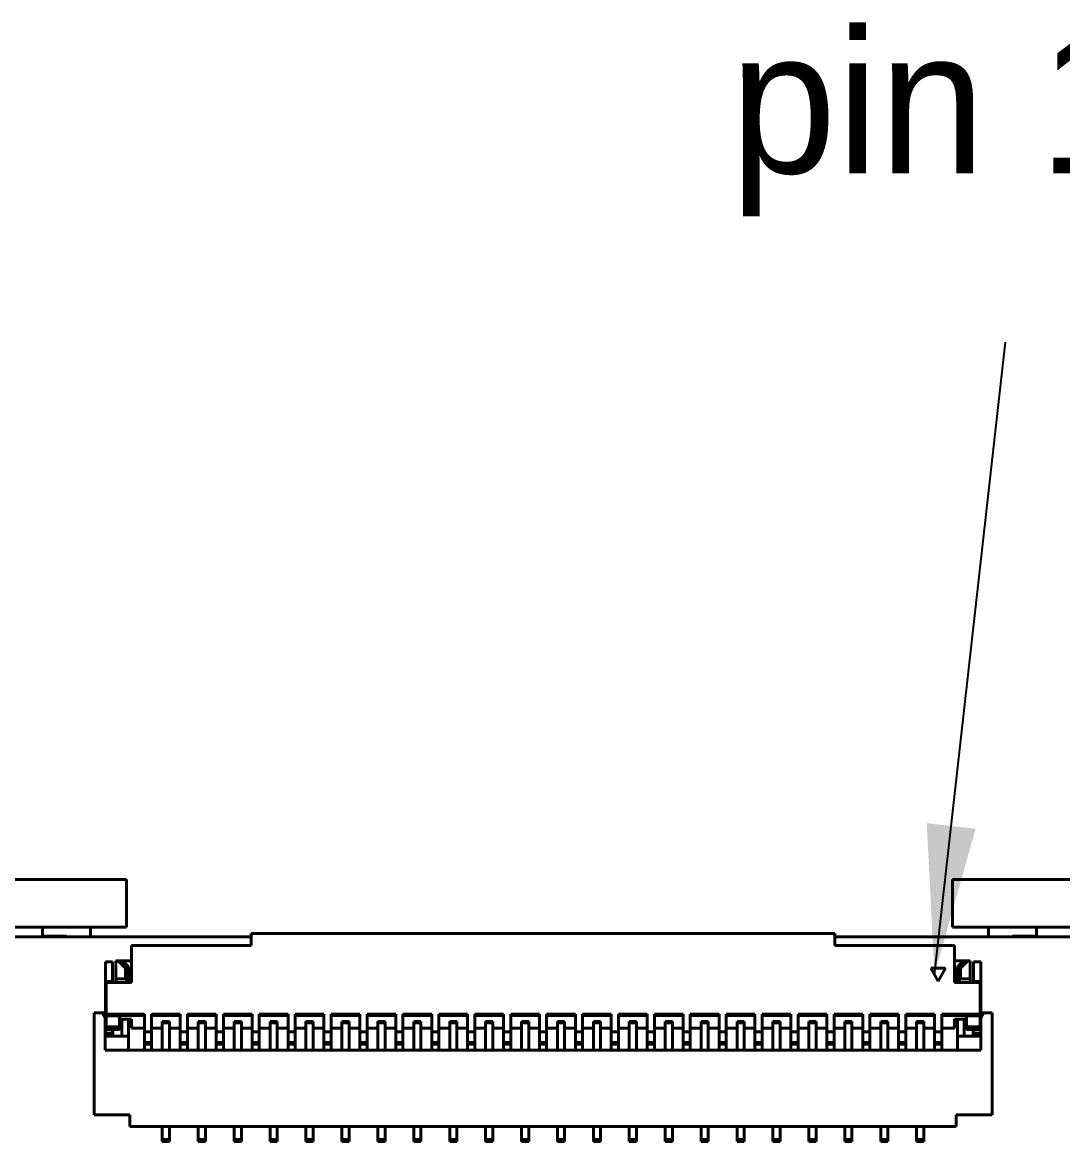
# Model space of a CAD drawing. Header units: millimetres. Extents: x 15 to 205, y 5 to 292.
# Drawn here: x 145.32 to 162.7, y 187.52 to 206.21 of the extents above; entities that cross this region are included whole.
import ezdxf

# ---------------------------------------------------------------- set-up
doc = ezdxf.new("R2010")
doc.units = ezdxf.units.MM
doc.layers.add('Annotations', color=7, linetype='Continuous')
doc.layers.add('Geometries', color=7, linetype='Continuous')
doc.dimstyles.new('ISO-25', dxfattribs={"dimtxt": 2.5, "dimasz": 2.5, "dimexe": 1.25, "dimexo": 0.625, "dimtad": 1, "dimtxsty": 'Standard', "dimcen": 2.5, "dimadec": 0, "dimazin": 0, "dimtfac": 1, "dimtmove": 0, "dimatfit": 3, "dimfxl": 1, "dimarcsym": 0})

msp = doc.modelspace()

# ---------------------------------------------------------------- linework, layer by layer
at = {"layer": 'Geometries', "linetype": 'Continuous', "lineweight": 40}
for p, q in [((144.985, 191.899), (147.06, 191.899)), ((147.06, 191.899), (147.06, 191.099)), ((160.86, 191.899), (160.86, 191.099)), ((160.86, 191.899), (162.935, 191.899)), ((144.985, 191.099), (145.66, 191.099)), ((145.66, 191.099), (145.66, 190.949)), ((145.66, 191.099), (146.46, 191.099)), ((146.46, 190.94), (146.46, 191.099)), ((146.46, 191.099), (147.06, 191.099)), ((160.86, 191.099), (161.46, 191.099)), ((161.46, 191.099), (161.46, 190.94)), ((161.46, 191.099), (162.26, 191.099)), ((162.26, 191.099), (162.26, 190.949)), ((162.26, 191.099), (162.935, 191.099)), ((131.86, 190.94), (146.06, 190.94)), ((145.66, 190.949), (146.06, 190.949)), ((146.06, 190.949), (146.06, 190.94)), ((146.06, 190.94), (146.46, 190.94)), ((146.46, 190.94), (149.145, 190.94)), ((149.145, 190.996), (149.145, 190.94)), ((158.895, 190.996), (149.145, 190.996)), ((149.145, 190.94), (149.145, 190.796)), ((158.895, 190.996), (158.895, 190.94)), ((158.895, 190.94), (158.895, 190.796)), ((158.895, 190.94), (161.46, 190.94)), ((161.46, 190.94), (161.86, 190.94)), ((161.86, 190.94), (161.86, 190.949)), ((162.26, 190.949), (161.86, 190.949)), ((161.86, 190.94), (165.645, 190.94)), ((149.145, 190.796), (147.145, 190.796)), ((147.145, 190.539), (147.145, 190.796)), ((160.895, 190.796), (158.895, 190.796)), ((160.895, 190.539), (160.895, 190.796)), ((146.83, 190.519), (146.71, 190.519)), ((146.71, 190.519), (146.71, 190.191)), ((146.83, 190.519), (146.83, 190.191)), ((146.924, 190.539), (146.885, 190.539)), ((146.885, 190.539), (146.885, 190.239)), ((146.924, 190.539), (146.995, 190.539)), ((147.045, 190.418), (146.924, 190.539)), ((146.995, 190.539), (147.145, 190.539)), ((147.095, 190.439), (146.995, 190.539)), ((147.145, 190.174), (147.145, 190.539)), ((160.895, 190.539), (161.045, 190.539)), ((160.895, 190.174), (160.895, 190.539)), ((161.045, 190.539), (160.945, 190.439)), ((161.116, 190.539), (160.995, 190.418)), ((161.045, 190.539), (161.116, 190.539)), ((161.155, 190.539), (161.116, 190.539)), ((161.155, 190.539), (161.155, 190.239)), ((161.21, 190.191), (161.21, 190.519)), ((161.33, 190.519), (161.21, 190.519)), ((161.33, 190.191), (161.33, 190.519)), ((147.045, 190.418), (147.095, 190.439)), ((147.045, 190.418), (147.045, 190.239)), ((147.095, 190.439), (147.095, 190.189)), ((160.495, 190.414), (160.62, 190.198)), ((160.745, 190.414), (160.495, 190.414)), ((160.62, 190.198), (160.745, 190.414)), ((160.945, 190.189), (160.945, 190.439)), ((160.945, 190.439), (160.995, 190.418)), ((160.995, 190.239), (160.995, 190.418)), ((146.71, 190.162), (146.71, 190.191)), ((146.71, 190.191), (146.83, 190.191)), ((146.71, 190.162), (146.71, 190.031)), ((146.71, 190.162), (146.72, 190.162)), ((146.83, 190.174), (146.72, 190.174)), ((146.72, 190.162), (146.72, 190.174)), ((146.72, 190.031), (146.72, 190.162)), ((146.83, 190.191), (146.83, 190.174)), ((146.885, 190.174), (146.83, 190.174)), ((146.885, 190.239), (146.885, 190.174)), ((146.885, 190.239), (147.045, 190.239)), ((147.095, 190.174), (146.885, 190.174)), ((147.095, 190.189), (147.045, 190.239)), ((147.095, 190.189), (147.095, 190.174)), ((147.145, 190.174), (147.095, 190.174)), ((160.945, 190.174), (160.895, 190.174)), ((160.995, 190.239), (160.945, 190.189)), ((160.945, 190.189), (160.945, 190.174)), ((161.155, 190.174), (160.945, 190.174)), ((160.995, 190.239), (161.155, 190.239)), ((161.155, 190.239), (161.155, 190.174)), ((161.21, 190.174), (161.155, 190.174)), ((161.21, 190.174), (161.21, 190.191)), ((161.21, 190.191), (161.33, 190.191)), ((161.32, 190.174), (161.21, 190.174)), ((161.32, 190.162), (161.32, 190.174)), ((161.32, 190.162), (161.33, 190.162)), ((161.32, 190.031), (161.32, 190.162)), ((161.33, 190.191), (161.33, 190.162)), ((161.33, 190.031), (161.33, 190.162)), ((146.71, 190.002), (146.71, 190.031)), ((146.72, 190.031), (146.71, 190.031)), ((146.71, 190.002), (146.71, 189.669)), ((146.72, 190.002), (146.71, 190.002)), ((146.72, 190.002), (146.72, 190.031)), ((146.72, 189.649), (146.72, 190.002)), ((161.33, 190.031), (161.32, 190.031)), ((161.32, 190.002), (161.32, 190.031)), ((161.33, 190.002), (161.32, 190.002)), ((161.32, 189.649), (161.32, 190.002)), ((161.33, 190.031), (161.33, 190.002)), ((161.33, 189.669), (161.33, 190.002)), ((146.52, 189.669), (146.655, 189.669)), ((146.52, 189.669), (146.52, 187.969)), ((146.655, 189.669), (146.71, 189.669)), ((146.705, 189.582), (146.655, 189.669)), ((146.705, 189.582), (146.71, 189.582)), ((146.705, 189.279), (146.705, 189.582)), ((146.71, 189.669), (146.71, 189.582)), ((146.71, 189.582), (146.71, 189.42)), ((146.72, 189.625), (146.72, 189.649)), ((147.36, 189.648), (146.72, 189.649)), ((146.72, 189.621), (146.72, 189.625)), ((146.72, 189.625), (147.36, 189.625)), ((146.72, 189.621), (146.945, 189.621)), ((146.72, 189.437), (146.72, 189.621)), ((146.945, 189.563), (146.945, 189.621)), ((146.945, 189.437), (146.945, 189.563)), ((146.945, 189.563), (146.985, 189.563)), ((146.985, 189.563), (146.985, 189.279)), ((146.985, 189.563), (147.095, 189.563)), ((147.095, 189.563), (147.095, 189.279)), ((147.095, 189.563), (147.145, 189.563)), ((147.145, 189.414), (147.145, 189.563)), ((147.36, 189.625), (147.36, 189.648)), ((147.36, 189.414), (147.36, 189.625)), ((147.48, 189.625), (147.48, 189.648)), ((147.96, 189.648), (147.48, 189.648)), ((147.48, 189.414), (147.48, 189.625)), ((147.48, 189.625), (147.96, 189.625)), ((147.96, 189.625), (147.96, 189.648)), ((147.96, 189.414), (147.96, 189.625)), ((148.08, 189.625), (148.08, 189.648)), ((148.56, 189.648), (148.08, 189.648)), ((148.08, 189.625), (148.56, 189.625)), ((148.08, 189.414), (148.08, 189.625)), ((148.56, 189.625), (148.56, 189.648)), ((148.56, 189.414), (148.56, 189.625)), ((148.68, 189.625), (148.68, 189.648)), ((149.16, 189.648), (148.68, 189.648)), ((148.68, 189.625), (149.16, 189.625)), ((148.68, 189.414), (148.68, 189.625)), ((149.16, 189.625), (149.16, 189.648)), ((149.16, 189.414), (149.16, 189.625)), ((149.76, 189.648), (149.28, 189.648)), ((149.28, 189.625), (149.28, 189.648)), ((149.28, 189.625), (149.76, 189.625)), ((149.28, 189.414), (149.28, 189.625)), ((149.76, 189.625), (149.76, 189.648)), ((149.76, 189.414), (149.76, 189.625)), ((149.88, 189.625), (149.88, 189.648)), ((150.36, 189.648), (149.88, 189.648)), ((149.88, 189.414), (149.88, 189.625)), ((149.88, 189.625), (150.36, 189.625)), ((150.36, 189.625), (150.36, 189.648)), ((150.36, 189.414), (150.36, 189.625)), ((150.48, 189.625), (150.48, 189.648)), ((150.96, 189.648), (150.48, 189.648)), ((150.48, 189.625), (150.96, 189.625)), ((150.48, 189.414), (150.48, 189.625)), ((150.96, 189.625), (150.96, 189.648)), ((150.96, 189.414), (150.96, 189.625)), ((151.08, 189.625), (151.08, 189.648)), ((151.56, 189.648), (151.08, 189.648)), ((151.08, 189.625), (151.56, 189.625)), ((151.08, 189.414), (151.08, 189.625)), ((151.56, 189.625), (151.56, 189.648)), ((151.56, 189.414), (151.56, 189.625)), ((151.68, 189.625), (151.68, 189.648)), ((152.16, 189.648), (151.68, 189.648)), ((151.68, 189.625), (152.16, 189.625)), ((151.68, 189.414), (151.68, 189.625)), ((152.16, 189.625), (152.16, 189.648)), ((152.16, 189.414), (152.16, 189.625)), ((152.28, 189.625), (152.28, 189.648)), ((152.76, 189.648), (152.28, 189.648)), ((152.28, 189.625), (152.76, 189.625)), ((152.28, 189.414), (152.28, 189.625)), ((152.76, 189.625), (152.76, 189.648)), ((152.76, 189.414), (152.76, 189.625)), ((152.88, 189.625), (152.88, 189.648)), ((153.36, 189.648), (152.88, 189.648)), ((152.88, 189.625), (153.36, 189.625)), ((152.88, 189.414), (152.88, 189.625)), ((153.36, 189.625), (153.36, 189.648)), ((153.36, 189.414), (153.36, 189.625)), ((153.48, 189.625), (153.48, 189.648)), ((153.96, 189.648), (153.48, 189.648)), ((153.48, 189.625), (153.96, 189.625)), ((153.48, 189.414), (153.48, 189.625)), ((153.96, 189.625), (153.96, 189.648)), ((153.96, 189.414), (153.96, 189.625)), ((154.08, 189.625), (154.08, 189.648)), ((154.56, 189.648), (154.08, 189.648)), ((154.08, 189.625), (154.56, 189.625)), ((154.08, 189.414), (154.08, 189.625)), ((154.56, 189.625), (154.56, 189.648)), ((154.56, 189.414), (154.56, 189.625)), ((154.68, 189.625), (154.68, 189.648)), ((155.16, 189.648), (154.68, 189.648)), ((154.68, 189.625), (155.16, 189.625)), ((154.68, 189.414), (154.68, 189.625)), ((155.16, 189.625), (155.16, 189.648)), ((155.16, 189.414), (155.16, 189.625)), ((155.28, 189.625), (155.28, 189.648)), ((155.76, 189.648), (155.28, 189.648)), ((155.28, 189.625), (155.76, 189.625)), ((155.28, 189.414), (155.28, 189.625)), ((155.76, 189.625), (155.76, 189.648)), ((155.76, 189.414), (155.76, 189.625)), ((155.88, 189.625), (155.88, 189.648)), ((156.36, 189.648), (155.88, 189.648)), ((155.88, 189.625), (156.36, 189.625)), ((155.88, 189.414), (155.88, 189.625)), ((156.36, 189.625), (156.36, 189.648)), ((156.36, 189.414), (156.36, 189.625)), ((156.48, 189.625), (156.48, 189.648)), ((156.96, 189.648), (156.48, 189.648)), ((156.48, 189.625), (156.96, 189.625)), ((156.48, 189.414), (156.48, 189.625)), ((156.96, 189.625), (156.96, 189.648)), ((156.96, 189.414), (156.96, 189.625)), ((157.08, 189.625), (157.08, 189.648)), ((157.56, 189.648), (157.08, 189.648)), ((157.08, 189.414), (157.08, 189.625)), ((157.08, 189.625), (157.56, 189.625)), ((157.56, 189.625), (157.56, 189.648)), ((157.56, 189.414), (157.56, 189.625)), ((157.68, 189.625), (157.68, 189.648)), ((158.16, 189.648), (157.68, 189.648)), ((157.68, 189.625), (158.16, 189.625)), ((157.68, 189.414), (157.68, 189.625)), ((158.16, 189.625), (158.16, 189.648)), ((158.16, 189.414), (158.16, 189.625)), ((158.28, 189.625), (158.28, 189.648)), ((158.76, 189.648), (158.28, 189.648)), ((158.28, 189.414), (158.28, 189.625)), ((158.28, 189.625), (158.76, 189.625)), ((158.76, 189.625), (158.76, 189.648)), ((158.76, 189.414), (158.76, 189.625)), ((158.88, 189.625), (158.88, 189.648)), ((159.36, 189.648), (158.88, 189.648)), ((158.88, 189.625), (159.36, 189.625)), ((158.88, 189.414), (158.88, 189.625)), ((159.36, 189.625), (159.36, 189.648)), ((159.36, 189.414), (159.36, 189.625)), ((159.48, 189.625), (159.48, 189.648)), ((159.96, 189.648), (159.48, 189.648)), ((159.48, 189.625), (159.96, 189.625)), ((159.48, 189.414), (159.48, 189.625)), ((159.96, 189.625), (159.96, 189.648)), ((159.96, 189.414), (159.96, 189.625)), ((160.08, 189.625), (160.08, 189.648)), ((160.56, 189.648), (160.08, 189.648)), ((160.08, 189.625), (160.56, 189.625)), ((160.08, 189.414), (160.08, 189.625)), ((160.56, 189.625), (160.56, 189.648)), ((160.56, 189.414), (160.56, 189.625)), ((161.32, 189.649), (160.68, 189.648)), ((160.68, 189.625), (160.68, 189.648)), ((160.68, 189.625), (161.32, 189.625)), ((160.68, 189.414), (160.68, 189.625)), ((160.895, 189.414), (160.895, 189.563)), ((160.945, 189.563), (160.895, 189.563)), ((161.055, 189.563), (160.945, 189.563)), ((160.945, 189.563), (160.945, 189.279)), ((161.055, 189.563), (161.055, 189.279)), ((161.095, 189.563), (161.055, 189.563)), ((161.095, 189.563), (161.095, 189.621)), ((161.32, 189.621), (161.095, 189.621)), ((161.095, 189.437), (161.095, 189.563)), ((161.32, 189.625), (161.32, 189.649)), ((161.32, 189.621), (161.32, 189.625)), ((161.32, 189.437), (161.32, 189.621)), ((161.33, 189.669), (161.385, 189.669)), ((161.33, 189.582), (161.33, 189.669)), ((161.33, 189.582), (161.335, 189.582)), ((161.33, 189.42), (161.33, 189.582)), ((161.385, 189.669), (161.335, 189.582)), ((161.335, 189.279), (161.335, 189.582)), ((161.52, 189.669), (161.385, 189.669)), ((161.52, 189.669), (161.52, 187.969)), ((146.71, 189.329), (146.71, 189.42)), ((146.71, 189.42), (146.72, 189.42)), ((146.72, 189.42), (146.72, 189.437)), ((146.72, 189.437), (146.945, 189.437)), ((146.72, 189.394), (146.72, 189.42)), ((146.72, 189.394), (146.83, 189.394)), ((146.83, 189.394), (146.835, 189.394)), ((146.83, 189.329), (146.83, 189.394)), ((146.835, 189.279), (146.835, 189.394)), ((146.835, 189.394), (146.945, 189.394)), ((146.945, 189.394), (146.945, 189.437)), ((147.36, 189.414), (147.145, 189.414)), ((147.36, 189.352), (147.36, 189.414)), ((147.36, 189.172), (147.36, 189.352)), ((147.48, 189.352), (147.36, 189.352)), ((147.66, 189.414), (147.48, 189.414)), ((147.48, 189.352), (147.48, 189.414)), ((147.48, 189.172), (147.48, 189.352)), ((147.66, 189.504), (147.66, 189.526)), ((147.78, 189.526), (147.66, 189.526)), ((147.78, 189.504), (147.66, 189.504)), ((147.66, 189.414), (147.66, 189.504)), ((147.66, 189.049), (147.66, 189.414)), ((147.78, 189.504), (147.78, 189.526)), ((147.78, 189.414), (147.78, 189.504)), ((147.78, 189.049), (147.78, 189.414)), ((147.96, 189.414), (147.78, 189.414)), ((147.96, 189.352), (147.96, 189.414)), ((147.96, 189.172), (147.96, 189.352)), ((148.08, 189.352), (147.96, 189.352)), ((148.26, 189.414), (148.08, 189.414)), ((148.08, 189.352), (148.08, 189.414)), ((148.08, 189.172), (148.08, 189.352)), ((148.26, 189.504), (148.26, 189.526)), ((148.38, 189.526), (148.26, 189.526)), ((148.26, 189.414), (148.26, 189.504)), ((148.38, 189.504), (148.26, 189.504)), ((148.26, 189.049), (148.26, 189.414)), ((148.38, 189.504), (148.38, 189.526)), ((148.38, 189.414), (148.38, 189.504)), ((148.38, 189.049), (148.38, 189.414)), ((148.56, 189.414), (148.38, 189.414)), ((148.56, 189.352), (148.56, 189.414)), ((148.56, 189.172), (148.56, 189.352)), ((148.68, 189.352), (148.56, 189.352)), ((148.86, 189.414), (148.68, 189.414)), ((148.68, 189.352), (148.68, 189.414)), ((148.68, 189.172), (148.68, 189.352)), ((148.98, 189.526), (148.86, 189.526)), ((148.86, 189.504), (148.86, 189.526)), ((148.98, 189.504), (148.86, 189.504)), ((148.86, 189.414), (148.86, 189.504)), ((148.86, 189.049), (148.86, 189.414)), ((148.98, 189.504), (148.98, 189.526)), ((148.98, 189.414), (148.98, 189.504)), ((148.98, 189.049), (148.98, 189.414)), ((149.16, 189.414), (148.98, 189.414)), ((149.16, 189.352), (149.16, 189.414)), ((149.16, 189.172), (149.16, 189.352)), ((149.28, 189.352), (149.16, 189.352)), ((149.46, 189.414), (149.28, 189.414)), ((149.28, 189.352), (149.28, 189.414)), ((149.28, 189.172), (149.28, 189.352)), ((149.46, 189.504), (149.46, 189.526)), ((149.58, 189.526), (149.46, 189.526)), ((149.46, 189.414), (149.46, 189.504)), ((149.58, 189.504), (149.46, 189.504)), ((149.46, 189.049), (149.46, 189.414)), ((149.58, 189.504), (149.58, 189.526)), ((149.58, 189.414), (149.58, 189.504)), ((149.58, 189.049), (149.58, 189.414)), ((149.76, 189.414), (149.58, 189.414)), ((149.76, 189.352), (149.76, 189.414)), ((149.76, 189.172), (149.76, 189.352)), ((149.88, 189.352), (149.76, 189.352)), ((150.06, 189.414), (149.88, 189.414)), ((149.88, 189.352), (149.88, 189.414)), ((149.88, 189.172), (149.88, 189.352)), ((150.06, 189.504), (150.06, 189.526)), ((150.18, 189.526), (150.06, 189.526)), ((150.06, 189.414), (150.06, 189.504)), ((150.18, 189.504), (150.06, 189.504)), ((150.06, 189.049), (150.06, 189.414)), ((150.18, 189.504), (150.18, 189.526)), ((150.18, 189.414), (150.18, 189.504)), ((150.18, 189.049), (150.18, 189.414)), ((150.36, 189.414), (150.18, 189.414)), ((150.36, 189.352), (150.36, 189.414)), ((150.36, 189.172), (150.36, 189.352)), ((150.48, 189.352), (150.36, 189.352)), ((150.66, 189.414), (150.48, 189.414)), ((150.48, 189.352), (150.48, 189.414)), ((150.48, 189.172), (150.48, 189.352)), ((150.78, 189.526), (150.66, 189.526)), ((150.66, 189.504), (150.66, 189.526)), ((150.66, 189.414), (150.66, 189.504)), ((150.78, 189.504), (150.66, 189.504)), ((150.66, 189.049), (150.66, 189.414)), ((150.78, 189.504), (150.78, 189.526)), ((150.78, 189.414), (150.78, 189.504)), ((150.96, 189.414), (150.78, 189.414)), ((150.78, 189.049), (150.78, 189.414)), ((150.96, 189.352), (150.96, 189.414)), ((150.96, 189.172), (150.96, 189.352)), ((151.08, 189.352), (150.96, 189.352)), ((151.26, 189.414), (151.08, 189.414)), ((151.08, 189.352), (151.08, 189.414)), ((151.08, 189.172), (151.08, 189.352)), ((151.26, 189.504), (151.26, 189.526)), ((151.38, 189.526), (151.26, 189.526)), ((151.26, 189.414), (151.26, 189.504)), ((151.38, 189.504), (151.26, 189.504)), ((151.26, 189.049), (151.26, 189.414)), ((151.38, 189.504), (151.38, 189.526)), ((151.38, 189.414), (151.38, 189.504)), ((151.38, 189.049), (151.38, 189.414)), ((151.56, 189.414), (151.38, 189.414)), ((151.56, 189.352), (151.56, 189.414)), ((151.56, 189.172), (151.56, 189.352)), ((151.68, 189.352), (151.56, 189.352)), ((151.86, 189.414), (151.68, 189.414)), ((151.68, 189.352), (151.68, 189.414)), ((151.68, 189.172), (151.68, 189.352)), ((151.98, 189.526), (151.86, 189.526)), ((151.86, 189.504), (151.86, 189.526)), ((151.86, 189.414), (151.86, 189.504)), ((151.98, 189.504), (151.86, 189.504)), ((151.86, 189.049), (151.86, 189.414)), ((151.98, 189.504), (151.98, 189.526)), ((151.98, 189.414), (151.98, 189.504)), ((151.98, 189.049), (151.98, 189.414)), ((152.16, 189.414), (151.98, 189.414)), ((152.16, 189.352), (152.16, 189.414)), ((152.16, 189.172), (152.16, 189.352)), ((152.28, 189.352), (152.16, 189.352)), ((152.46, 189.414), (152.28, 189.414)), ((152.28, 189.352), (152.28, 189.414)), ((152.28, 189.172), (152.28, 189.352)), ((152.46, 189.504), (152.46, 189.526)), ((152.58, 189.526), (152.46, 189.526)), ((152.58, 189.504), (152.46, 189.504)), ((152.46, 189.414), (152.46, 189.504)), ((152.46, 189.049), (152.46, 189.414)), ((152.58, 189.504), (152.58, 189.526)), ((152.58, 189.414), (152.58, 189.504)), ((152.58, 189.049), (152.58, 189.414)), ((152.76, 189.414), (152.58, 189.414)), ((152.76, 189.352), (152.76, 189.414)), ((152.76, 189.172), (152.76, 189.352)), ((152.88, 189.352), (152.76, 189.352)), ((153.06, 189.414), (152.88, 189.414)), ((152.88, 189.352), (152.88, 189.414)), ((152.88, 189.172), (152.88, 189.352)), ((153.06, 189.504), (153.06, 189.526)), ((153.18, 189.526), (153.06, 189.526)), ((153.06, 189.414), (153.06, 189.504)), ((153.18, 189.504), (153.06, 189.504)), ((153.06, 189.049), (153.06, 189.414)), ((153.18, 189.504), (153.18, 189.526)), ((153.18, 189.414), (153.18, 189.504)), ((153.18, 189.049), (153.18, 189.414)), ((153.36, 189.414), (153.18, 189.414)), ((153.36, 189.352), (153.36, 189.414)), ((153.36, 189.172), (153.36, 189.352)), ((153.48, 189.352), (153.36, 189.352)), ((153.66, 189.414), (153.48, 189.414)), ((153.48, 189.352), (153.48, 189.414)), ((153.48, 189.172), (153.48, 189.352)), ((153.66, 189.504), (153.66, 189.526)), ((153.78, 189.526), (153.66, 189.526)), ((153.66, 189.414), (153.66, 189.504)), ((153.78, 189.504), (153.66, 189.504)), ((153.66, 189.049), (153.66, 189.414)), ((153.78, 189.504), (153.78, 189.526)), ((153.78, 189.414), (153.78, 189.504)), ((153.96, 189.414), (153.78, 189.414)), ((153.78, 189.049), (153.78, 189.414)), ((153.96, 189.352), (153.96, 189.414)), ((154.08, 189.352), (153.96, 189.352)), ((153.96, 189.172), (153.96, 189.352)), ((154.26, 189.414), (154.08, 189.414)), ((154.08, 189.352), (154.08, 189.414)), ((154.08, 189.172), (154.08, 189.352)), ((154.26, 189.504), (154.26, 189.526)), ((154.38, 189.526), (154.26, 189.526)), ((154.26, 189.414), (154.26, 189.504)), ((154.38, 189.504), (154.26, 189.504)), ((154.26, 189.049), (154.26, 189.414)), ((154.38, 189.504), (154.38, 189.526)), ((154.38, 189.414), (154.38, 189.504)), ((154.38, 189.049), (154.38, 189.414)), ((154.56, 189.414), (154.38, 189.414)), ((154.56, 189.352), (154.56, 189.414)), ((154.68, 189.352), (154.56, 189.352)), ((154.56, 189.172), (154.56, 189.352)), ((154.86, 189.414), (154.68, 189.414)), ((154.68, 189.352), (154.68, 189.414)), ((154.68, 189.172), (154.68, 189.352)), ((154.86, 189.504), (154.86, 189.526)), ((154.98, 189.526), (154.86, 189.526)), ((154.98, 189.504), (154.86, 189.504)), ((154.86, 189.414), (154.86, 189.504)), ((154.86, 189.049), (154.86, 189.414)), ((154.98, 189.504), (154.98, 189.526)), ((154.98, 189.414), (154.98, 189.504)), ((154.98, 189.049), (154.98, 189.414)), ((155.16, 189.414), (154.98, 189.414)), ((155.16, 189.352), (155.16, 189.414)), ((155.16, 189.172), (155.16, 189.352)), ((155.28, 189.352), (155.16, 189.352)), ((155.46, 189.414), (155.28, 189.414)), ((155.28, 189.352), (155.28, 189.414)), ((155.28, 189.172), (155.28, 189.352)), ((155.46, 189.504), (155.46, 189.526)), ((155.58, 189.526), (155.46, 189.526)), ((155.58, 189.504), (155.46, 189.504)), ((155.46, 189.414), (155.46, 189.504)), ((155.46, 189.049), (155.46, 189.414)), ((155.58, 189.504), (155.58, 189.526)), ((155.58, 189.414), (155.58, 189.504)), ((155.58, 189.049), (155.58, 189.414)), ((155.76, 189.414), (155.58, 189.414)), ((155.76, 189.352), (155.76, 189.414)), ((155.76, 189.172), (155.76, 189.352)), ((155.88, 189.352), (155.76, 189.352)), ((156.06, 189.414), (155.88, 189.414)), ((155.88, 189.352), (155.88, 189.414)), ((155.88, 189.172), (155.88, 189.352)), ((156.06, 189.504), (156.06, 189.526)), ((156.18, 189.526), (156.06, 189.526)), ((156.18, 189.504), (156.06, 189.504)), ((156.06, 189.414), (156.06, 189.504)), ((156.06, 189.049), (156.06, 189.414)), ((156.18, 189.504), (156.18, 189.526)), ((156.18, 189.414), (156.18, 189.504)), ((156.18, 189.049), (156.18, 189.414)), ((156.36, 189.414), (156.18, 189.414)), ((156.36, 189.352), (156.36, 189.414)), ((156.36, 189.172), (156.36, 189.352)), ((156.48, 189.352), (156.36, 189.352)), ((156.66, 189.414), (156.48, 189.414)), ((156.48, 189.352), (156.48, 189.414)), ((156.48, 189.172), (156.48, 189.352)), ((156.66, 189.504), (156.66, 189.526)), ((156.78, 189.526), (156.66, 189.526)), ((156.66, 189.414), (156.66, 189.504)), ((156.78, 189.504), (156.66, 189.504)), ((156.66, 189.049), (156.66, 189.414)), ((156.78, 189.504), (156.78, 189.526)), ((156.78, 189.414), (156.78, 189.504)), ((156.96, 189.414), (156.78, 189.414)), ((156.78, 189.049), (156.78, 189.414)), ((156.96, 189.352), (156.96, 189.414)), ((156.96, 189.172), (156.96, 189.352)), ((157.08, 189.352), (156.96, 189.352)), ((157.26, 189.414), (157.08, 189.414)), ((157.08, 189.352), (157.08, 189.414)), ((157.08, 189.172), (157.08, 189.352)), ((157.26, 189.504), (157.26, 189.526)), ((157.38, 189.526), (157.26, 189.526)), ((157.26, 189.414), (157.26, 189.504)), ((157.38, 189.504), (157.26, 189.504)), ((157.26, 189.049), (157.26, 189.414)), ((157.38, 189.504), (157.38, 189.526)), ((157.38, 189.414), (157.38, 189.504)), ((157.38, 189.049), (157.38, 189.414)), ((157.56, 189.414), (157.38, 189.414)), ((157.56, 189.352), (157.56, 189.414)), ((157.56, 189.172), (157.56, 189.352)), ((157.68, 189.352), (157.56, 189.352)), ((157.86, 189.414), (157.68, 189.414)), ((157.68, 189.352), (157.68, 189.414)), ((157.68, 189.172), (157.68, 189.352)), ((157.86, 189.504), (157.86, 189.526)), ((157.98, 189.526), (157.86, 189.526)), ((157.98, 189.504), (157.86, 189.504)), ((157.86, 189.414), (157.86, 189.504)), ((157.86, 189.049), (157.86, 189.414)), ((157.98, 189.504), (157.98, 189.526)), ((157.98, 189.414), (157.98, 189.504)), ((157.98, 189.049), (157.98, 189.414)), ((158.16, 189.414), (157.98, 189.414)), ((158.16, 189.352), (158.16, 189.414)), ((158.16, 189.172), (158.16, 189.352)), ((158.28, 189.352), (158.16, 189.352)), ((158.46, 189.414), (158.28, 189.414)), ((158.28, 189.352), (158.28, 189.414)), ((158.28, 189.172), (158.28, 189.352)), ((158.46, 189.504), (158.46, 189.526)), ((158.58, 189.526), (158.46, 189.526)), ((158.46, 189.414), (158.46, 189.504)), ((158.58, 189.504), (158.46, 189.504)), ((158.46, 189.049), (158.46, 189.414)), ((158.58, 189.504), (158.58, 189.526)), ((158.58, 189.414), (158.58, 189.504)), ((158.76, 189.414), (158.58, 189.414)), ((158.58, 189.049), (158.58, 189.414)), ((158.76, 189.352), (158.76, 189.414)), ((158.76, 189.172), (158.76, 189.352)), ((158.88, 189.352), (158.76, 189.352)), ((159.06, 189.414), (158.88, 189.414)), ((158.88, 189.352), (158.88, 189.414)), ((158.88, 189.172), (158.88, 189.352)), ((159.06, 189.504), (159.06, 189.526)), ((159.18, 189.526), (159.06, 189.526)), ((159.18, 189.504), (159.06, 189.504)), ((159.06, 189.414), (159.06, 189.504)), ((159.06, 189.049), (159.06, 189.414)), ((159.18, 189.504), (159.18, 189.526)), ((159.18, 189.414), (159.18, 189.504)), ((159.18, 189.049), (159.18, 189.414)), ((159.36, 189.414), (159.18, 189.414)), ((159.36, 189.352), (159.36, 189.414)), ((159.36, 189.172), (159.36, 189.352)), ((159.48, 189.352), (159.36, 189.352)), ((159.66, 189.414), (159.48, 189.414)), ((159.48, 189.352), (159.48, 189.414)), ((159.48, 189.172), (159.48, 189.352)), ((159.66, 189.504), (159.66, 189.526)), ((159.78, 189.526), (159.66, 189.526)), ((159.66, 189.414), (159.66, 189.504)), ((159.78, 189.504), (159.66, 189.504)), ((159.66, 189.049), (159.66, 189.414)), ((159.78, 189.504), (159.78, 189.526)), ((159.78, 189.414), (159.78, 189.504)), ((159.78, 189.049), (159.78, 189.414)), ((159.96, 189.414), (159.78, 189.414)), ((159.96, 189.352), (159.96, 189.414)), ((159.96, 189.172), (159.96, 189.352)), ((160.08, 189.352), (159.96, 189.352)), ((160.26, 189.414), (160.08, 189.414)), ((160.08, 189.352), (160.08, 189.414)), ((160.08, 189.172), (160.08, 189.352)), ((160.26, 189.504), (160.26, 189.526)), ((160.38, 189.526), (160.26, 189.526)), ((160.26, 189.414), (160.26, 189.504)), ((160.38, 189.504), (160.26, 189.504)), ((160.26, 189.049), (160.26, 189.414)), ((160.38, 189.504), (160.38, 189.526)), ((160.38, 189.414), (160.38, 189.504)), ((160.38, 189.049), (160.38, 189.414)), ((160.56, 189.414), (160.38, 189.414)), ((160.56, 189.352), (160.56, 189.414)), ((160.56, 189.172), (160.56, 189.352)), ((160.68, 189.352), (160.56, 189.352)), ((160.895, 189.414), (160.68, 189.414)), ((160.68, 189.352), (160.68, 189.414)), ((160.68, 189.172), (160.68, 189.352)), ((161.095, 189.394), (161.095, 189.437)), ((161.32, 189.437), (161.095, 189.437)), ((161.205, 189.394), (161.095, 189.394)), ((161.205, 189.279), (161.205, 189.394)), ((161.21, 189.394), (161.205, 189.394)), ((161.21, 189.329), (161.21, 189.394)), ((161.32, 189.394), (161.21, 189.394)), ((161.32, 189.42), (161.32, 189.437)), ((161.32, 189.394), (161.32, 189.42)), ((161.33, 189.42), (161.32, 189.42)), ((161.33, 189.329), (161.33, 189.42)), ((146.705, 189.279), (146.71, 189.279)), ((146.705, 189.049), (146.705, 189.279)), ((146.71, 189.279), (146.71, 189.329)), ((146.71, 189.329), (146.83, 189.329)), ((146.71, 189.279), (146.83, 189.279)), ((146.83, 189.279), (146.83, 189.329)), ((146.83, 189.279), (146.835, 189.279)), ((146.835, 189.279), (146.985, 189.279)), ((146.985, 189.279), (147.095, 189.279)), ((147.095, 189.279), (147.095, 189.049)), ((147.36, 189.146), (147.36, 189.172)), ((147.48, 189.172), (147.36, 189.172)), ((147.48, 189.146), (147.48, 189.172)), ((147.96, 189.146), (147.96, 189.172)), ((148.08, 189.172), (147.96, 189.172)), ((148.08, 189.146), (148.08, 189.172)), ((148.68, 189.172), (148.56, 189.172)), ((148.56, 189.146), (148.56, 189.172)), ((148.68, 189.146), (148.68, 189.172)), ((149.16, 189.146), (149.16, 189.172)), ((149.28, 189.172), (149.16, 189.172)), ((149.28, 189.146), (149.28, 189.172)), ((149.76, 189.146), (149.76, 189.172)), ((149.88, 189.172), (149.76, 189.172)), ((149.88, 189.146), (149.88, 189.172)), ((150.48, 189.172), (150.36, 189.172)), ((150.36, 189.146), (150.36, 189.172)), ((150.48, 189.146), (150.48, 189.172)), ((150.96, 189.146), (150.96, 189.172)), ((151.08, 189.172), (150.96, 189.172)), ((151.08, 189.146), (151.08, 189.172)), ((151.56, 189.146), (151.56, 189.172)), ((151.68, 189.172), (151.56, 189.172)), ((151.68, 189.146), (151.68, 189.172)), ((152.16, 189.146), (152.16, 189.172)), ((152.28, 189.172), (152.16, 189.172)), ((152.28, 189.146), (152.28, 189.172)), ((152.76, 189.146), (152.76, 189.172)), ((152.88, 189.172), (152.76, 189.172)), ((152.88, 189.146), (152.88, 189.172)), ((153.36, 189.146), (153.36, 189.172)), ((153.48, 189.172), (153.36, 189.172)), ((153.48, 189.146), (153.48, 189.172)), ((153.96, 189.146), (153.96, 189.172)), ((154.08, 189.172), (153.96, 189.172)), ((154.08, 189.146), (154.08, 189.172)), ((154.56, 189.146), (154.56, 189.172)), ((154.68, 189.172), (154.56, 189.172)), ((154.68, 189.146), (154.68, 189.172)), ((155.16, 189.146), (155.16, 189.172)), ((155.28, 189.172), (155.16, 189.172)), ((155.28, 189.146), (155.28, 189.172)), ((155.76, 189.146), (155.76, 189.172)), ((155.88, 189.172), (155.76, 189.172)), ((155.88, 189.146), (155.88, 189.172)), ((156.36, 189.146), (156.36, 189.172)), ((156.48, 189.172), (156.36, 189.172)), ((156.48, 189.146), (156.48, 189.172)), ((156.96, 189.146), (156.96, 189.172)), ((157.08, 189.172), (156.96, 189.172)), ((157.08, 189.146), (157.08, 189.172)), ((157.56, 189.146), (157.56, 189.172)), ((157.68, 189.172), (157.56, 189.172)), ((157.68, 189.146), (157.68, 189.172)), ((158.16, 189.146), (158.16, 189.172)), ((158.28, 189.172), (158.16, 189.172)), ((158.28, 189.146), (158.28, 189.172)), ((158.88, 189.172), (158.76, 189.172)), ((158.76, 189.146), (158.76, 189.172)), ((158.88, 189.146), (158.88, 189.172)), ((159.36, 189.146), (159.36, 189.172)), ((159.48, 189.172), (159.36, 189.172)), ((159.48, 189.146), (159.48, 189.172)), ((160.08, 189.172), (159.96, 189.172)), ((159.96, 189.146), (159.96, 189.172)), ((160.08, 189.146), (160.08, 189.172)), ((160.56, 189.146), (160.56, 189.172)), ((160.68, 189.172), (160.56, 189.172)), ((160.68, 189.146), (160.68, 189.172)), ((160.945, 189.279), (160.945, 189.049)), ((160.945, 189.279), (161.055, 189.279)), ((161.055, 189.279), (161.205, 189.279)), ((161.205, 189.279), (161.21, 189.279)), ((161.21, 189.279), (161.21, 189.329)), ((161.33, 189.329), (161.21, 189.329)), ((161.21, 189.279), (161.33, 189.279)), ((161.33, 189.279), (161.33, 189.329)), ((161.33, 189.279), (161.335, 189.279)), ((161.335, 189.049), (161.335, 189.279)), ((147.095, 189.049), (146.705, 189.049)), ((147.36, 189.049), (147.095, 189.049)), ((147.36, 189.049), (147.36, 189.146)), ((147.48, 189.146), (147.36, 189.146)), ((147.48, 189.049), (147.36, 189.049)), ((147.48, 189.049), (147.48, 189.146)), ((147.66, 189.049), (147.48, 189.049)), ((147.78, 189.049), (147.66, 189.049)), ((147.96, 189.049), (147.78, 189.049)), ((147.96, 189.049), (147.96, 189.146)), ((148.08, 189.146), (147.96, 189.146)), ((148.08, 189.049), (147.96, 189.049)), ((148.08, 189.049), (148.08, 189.146)), ((148.26, 189.049), (148.08, 189.049)), ((148.38, 189.049), (148.26, 189.049)), ((148.56, 189.049), (148.38, 189.049)), ((148.56, 189.049), (148.56, 189.146)), ((148.68, 189.146), (148.56, 189.146)), ((148.68, 189.049), (148.56, 189.049)), ((148.68, 189.049), (148.68, 189.146)), ((148.86, 189.049), (148.68, 189.049)), ((148.98, 189.049), (148.86, 189.049)), ((149.16, 189.049), (148.98, 189.049)), ((149.16, 189.049), (149.16, 189.146)), ((149.28, 189.146), (149.16, 189.146)), ((149.28, 189.049), (149.16, 189.049)), ((149.28, 189.049), (149.28, 189.146)), ((149.46, 189.049), (149.28, 189.049)), ((149.58, 189.049), (149.46, 189.049)), ((149.76, 189.049), (149.58, 189.049)), ((149.76, 189.049), (149.76, 189.146)), ((149.88, 189.146), (149.76, 189.146)), ((149.88, 189.049), (149.76, 189.049)), ((149.88, 189.049), (149.88, 189.146)), ((150.06, 189.049), (149.88, 189.049)), ((150.18, 189.049), (150.06, 189.049)), ((150.36, 189.049), (150.18, 189.049)), ((150.36, 189.049), (150.36, 189.146)), ((150.48, 189.146), (150.36, 189.146)), ((150.48, 189.049), (150.36, 189.049)), ((150.48, 189.049), (150.48, 189.146)), ((150.66, 189.049), (150.48, 189.049)), ((150.78, 189.049), (150.66, 189.049)), ((150.96, 189.049), (150.78, 189.049)), ((150.96, 189.049), (150.96, 189.146)), ((151.08, 189.146), (150.96, 189.146)), ((151.08, 189.049), (150.96, 189.049)), ((151.08, 189.049), (151.08, 189.146)), ((151.26, 189.049), (151.08, 189.049)), ((151.38, 189.049), (151.26, 189.049)), ((151.56, 189.049), (151.38, 189.049)), ((151.68, 189.146), (151.56, 189.146)), ((151.56, 189.049), (151.56, 189.146)), ((151.68, 189.049), (151.56, 189.049)), ((151.68, 189.049), (151.68, 189.146)), ((151.86, 189.049), (151.68, 189.049)), ((151.98, 189.049), (151.86, 189.049)), ((152.16, 189.049), (151.98, 189.049)), ((152.16, 189.049), (152.16, 189.146)), ((152.28, 189.146), (152.16, 189.146)), ((152.28, 189.049), (152.16, 189.049)), ((152.28, 189.049), (152.28, 189.146)), ((152.46, 189.049), (152.28, 189.049)), ((152.58, 189.049), (152.46, 189.049)), ((152.76, 189.049), (152.58, 189.049)), ((152.76, 189.049), (152.76, 189.146)), ((152.88, 189.146), (152.76, 189.146)), ((152.88, 189.049), (152.76, 189.049)), ((152.88, 189.049), (152.88, 189.146)), ((153.06, 189.049), (152.88, 189.049)), ((153.18, 189.049), (153.06, 189.049)), ((153.36, 189.049), (153.18, 189.049)), ((153.36, 189.049), (153.36, 189.146)), ((153.48, 189.146), (153.36, 189.146)), ((153.48, 189.049), (153.36, 189.049)), ((153.48, 189.049), (153.48, 189.146)), ((153.66, 189.049), (153.48, 189.049)), ((153.78, 189.049), (153.66, 189.049)), ((153.96, 189.049), (153.78, 189.049)), ((153.96, 189.049), (153.96, 189.146)), ((154.08, 189.146), (153.96, 189.146)), ((154.08, 189.049), (153.96, 189.049)), ((154.08, 189.049), (154.08, 189.146)), ((154.26, 189.049), (154.08, 189.049)), ((154.38, 189.049), (154.26, 189.049)), ((154.56, 189.049), (154.38, 189.049)), ((154.56, 189.049), (154.56, 189.146)), ((154.68, 189.146), (154.56, 189.146)), ((154.68, 189.049), (154.56, 189.049)), ((154.68, 189.049), (154.68, 189.146)), ((154.86, 189.049), (154.68, 189.049)), ((154.98, 189.049), (154.86, 189.049)), ((155.16, 189.049), (154.98, 189.049)), ((155.28, 189.146), (155.16, 189.146)), ((155.16, 189.049), (155.16, 189.146)), ((155.28, 189.049), (155.16, 189.049)), ((155.28, 189.049), (155.28, 189.146)), ((155.46, 189.049), (155.28, 189.049)), ((155.58, 189.049), (155.46, 189.049)), ((155.76, 189.049), (155.58, 189.049)), ((155.88, 189.146), (155.76, 189.146)), ((155.76, 189.049), (155.76, 189.146)), ((155.88, 189.049), (155.76, 189.049)), ((155.88, 189.049), (155.88, 189.146)), ((156.06, 189.049), (155.88, 189.049)), ((156.18, 189.049), (156.06, 189.049)), ((156.36, 189.049), (156.18, 189.049)), ((156.36, 189.049), (156.36, 189.146)), ((156.48, 189.146), (156.36, 189.146)), ((156.48, 189.049), (156.36, 189.049)), ((156.48, 189.049), (156.48, 189.146)), ((156.66, 189.049), (156.48, 189.049)), ((156.78, 189.049), (156.66, 189.049)), ((156.96, 189.049), (156.78, 189.049)), ((156.96, 189.049), (156.96, 189.146)), ((157.08, 189.146), (156.96, 189.146)), ((157.08, 189.049), (156.96, 189.049)), ((157.08, 189.049), (157.08, 189.146)), ((157.26, 189.049), (157.08, 189.049)), ((157.38, 189.049), (157.26, 189.049)), ((157.56, 189.049), (157.38, 189.049)), ((157.56, 189.049), (157.56, 189.146)), ((157.68, 189.146), (157.56, 189.146)), ((157.68, 189.049), (157.56, 189.049)), ((157.68, 189.049), (157.68, 189.146)), ((157.86, 189.049), (157.68, 189.049)), ((157.98, 189.049), (157.86, 189.049)), ((158.16, 189.049), (157.98, 189.049)), ((158.16, 189.049), (158.16, 189.146)), ((158.28, 189.146), (158.16, 189.146)), ((158.28, 189.049), (158.16, 189.049)), ((158.28, 189.049), (158.28, 189.146)), ((158.46, 189.049), (158.28, 189.049)), ((158.58, 189.049), (158.46, 189.049)), ((158.76, 189.049), (158.58, 189.049)), ((158.76, 189.049), (158.76, 189.146)), ((158.88, 189.146), (158.76, 189.146)), ((158.88, 189.049), (158.76, 189.049)), ((158.88, 189.049), (158.88, 189.146)), ((159.06, 189.049), (158.88, 189.049)), ((159.18, 189.049), (159.06, 189.049)), ((159.36, 189.049), (159.18, 189.049)), ((159.48, 189.146), (159.36, 189.146)), ((159.36, 189.049), (159.36, 189.146)), ((159.48, 189.049), (159.36, 189.049)), ((159.48, 189.049), (159.48, 189.146)), ((159.66, 189.049), (159.48, 189.049)), ((159.78, 189.049), (159.66, 189.049)), ((159.96, 189.049), (159.78, 189.049)), ((159.96, 189.049), (159.96, 189.146)), ((160.08, 189.146), (159.96, 189.146)), ((160.08, 189.049), (159.96, 189.049)), ((160.08, 189.049), (160.08, 189.146)), ((160.26, 189.049), (160.08, 189.049)), ((160.38, 189.049), (160.26, 189.049)), ((160.56, 189.049), (160.38, 189.049)), ((160.56, 189.049), (160.56, 189.146)), ((160.68, 189.146), (160.56, 189.146)), ((160.68, 189.049), (160.56, 189.049)), ((160.68, 189.049), (160.68, 189.146)), ((160.945, 189.049), (160.68, 189.049)), ((161.335, 189.049), (160.945, 189.049)), ((146.52, 187.969), (147.12, 187.969)), ((147.12, 187.769), (147.12, 187.969)), ((160.92, 187.769), (160.92, 187.969)), ((161.52, 187.969), (160.92, 187.969)), ((147.12, 187.769), (147.66, 187.769)), ((147.66, 187.552), (147.66, 187.769)), ((147.66, 187.769), (147.78, 187.769)), ((147.78, 187.552), (147.78, 187.769)), ((147.78, 187.769), (148.26, 187.769)), ((148.26, 187.552), (148.26, 187.769)), ((148.26, 187.769), (148.38, 187.769)), ((148.38, 187.552), (148.38, 187.769)), ((148.38, 187.769), (148.86, 187.769)), ((148.86, 187.552), (148.86, 187.769)), ((148.86, 187.769), (148.98, 187.769)), ((148.98, 187.552), (148.98, 187.769)), ((148.98, 187.769), (149.46, 187.769)), ((149.46, 187.552), (149.46, 187.769)), ((149.46, 187.769), (149.58, 187.769)), ((149.58, 187.552), (149.58, 187.769)), ((149.58, 187.769), (150.06, 187.769)), ((150.06, 187.552), (150.06, 187.769)), ((150.06, 187.769), (150.18, 187.769)), ((150.18, 187.552), (150.18, 187.769)), ((150.18, 187.769), (150.66, 187.769)), ((150.66, 187.552), (150.66, 187.769)), ((150.66, 187.769), (150.78, 187.769)), ((150.78, 187.552), (150.78, 187.769)), ((150.78, 187.769), (151.26, 187.769)), ((151.26, 187.552), (151.26, 187.769)), ((151.26, 187.769), (151.38, 187.769)), ((151.38, 187.552), (151.38, 187.769)), ((151.38, 187.769), (151.86, 187.769)), ((151.86, 187.552), (151.86, 187.769)), ((151.86, 187.769), (151.98, 187.769)), ((151.98, 187.552), (151.98, 187.769)), ((151.98, 187.769), (152.46, 187.769)), ((152.46, 187.552), (152.46, 187.769)), ((152.46, 187.769), (152.58, 187.769)), ((152.58, 187.769), (153.06, 187.769)), ((152.58, 187.552), (152.58, 187.769)), ((153.06, 187.552), (153.06, 187.769)), ((153.06, 187.769), (153.18, 187.769)), ((153.18, 187.552), (153.18, 187.769)), ((153.18, 187.769), (153.66, 187.769)), ((153.66, 187.769), (153.78, 187.769)), ((153.66, 187.552), (153.66, 187.769)), ((153.78, 187.552), (153.78, 187.769)), ((153.78, 187.769), (154.26, 187.769)), ((154.26, 187.552), (154.26, 187.769)), ((154.26, 187.769), (154.38, 187.769)), ((154.38, 187.552), (154.38, 187.769)), ((154.38, 187.769), (154.86, 187.769)), ((154.86, 187.552), (154.86, 187.769)), ((154.86, 187.769), (154.98, 187.769)), ((154.98, 187.552), (154.98, 187.769)), ((154.98, 187.769), (155.46, 187.769)), ((155.46, 187.552), (155.46, 187.769)), ((155.46, 187.769), (155.58, 187.769)), ((155.58, 187.552), (155.58, 187.769)), ((155.58, 187.769), (156.06, 187.769)), ((156.06, 187.552), (156.06, 187.769)), ((156.06, 187.769), (156.18, 187.769)), ((156.18, 187.552), (156.18, 187.769)), ((156.18, 187.769), (156.66, 187.769)), ((156.66, 187.552), (156.66, 187.769)), ((156.66, 187.769), (156.78, 187.769)), ((156.78, 187.552), (156.78, 187.769)), ((156.78, 187.769), (157.26, 187.769)), ((157.26, 187.769), (157.38, 187.769)), ((157.26, 187.552), (157.26, 187.769)), ((157.38, 187.552), (157.38, 187.769)), ((157.38, 187.769), (157.86, 187.769)), ((157.86, 187.552), (157.86, 187.769)), ((157.86, 187.769), (157.98, 187.769)), ((157.98, 187.552), (157.98, 187.769)), ((157.98, 187.769), (158.46, 187.769)), ((158.46, 187.552), (158.46, 187.769)), ((158.46, 187.769), (158.58, 187.769)), ((158.58, 187.552), (158.58, 187.769)), ((158.58, 187.769), (159.06, 187.769)), ((159.06, 187.552), (159.06, 187.769)), ((159.06, 187.769), (159.18, 187.769)), ((159.18, 187.552), (159.18, 187.769)), ((159.18, 187.769), (159.66, 187.769)), ((159.66, 187.552), (159.66, 187.769)), ((159.66, 187.769), (159.78, 187.769)), ((159.78, 187.552), (159.78, 187.769)), ((159.78, 187.769), (160.26, 187.769)), ((160.26, 187.552), (160.26, 187.769)), ((160.26, 187.769), (160.38, 187.769)), ((160.38, 187.552), (160.38, 187.769)), ((160.38, 187.769), (160.92, 187.769)), ((147.66, 187.519), (147.66, 187.552)), ((147.78, 187.552), (147.66, 187.552)), ((147.78, 187.519), (147.66, 187.519)), ((147.78, 187.519), (147.78, 187.552)), ((148.26, 187.519), (148.26, 187.552)), ((148.38, 187.552), (148.26, 187.552)), ((148.38, 187.519), (148.26, 187.519)), ((148.38, 187.519), (148.38, 187.552)), ((148.98, 187.552), (148.86, 187.552)), ((148.86, 187.519), (148.86, 187.552)), ((148.98, 187.519), (148.86, 187.519)), ((148.98, 187.519), (148.98, 187.552)), ((149.46, 187.519), (149.46, 187.552)), ((149.58, 187.552), (149.46, 187.552)), ((149.58, 187.519), (149.46, 187.519)), ((149.58, 187.519), (149.58, 187.552)), ((150.06, 187.519), (150.06, 187.552)), ((150.18, 187.552), (150.06, 187.552)), ((150.18, 187.519), (150.06, 187.519)), ((150.18, 187.519), (150.18, 187.552)), ((150.66, 187.519), (150.66, 187.552)), ((150.78, 187.552), (150.66, 187.552)), ((150.78, 187.519), (150.66, 187.519)), ((150.78, 187.519), (150.78, 187.552)), ((151.26, 187.519), (151.26, 187.552)), ((151.38, 187.552), (151.26, 187.552)), ((151.38, 187.519), (151.26, 187.519)), ((151.38, 187.519), (151.38, 187.552)), ((151.86, 187.519), (151.86, 187.552)), ((151.98, 187.552), (151.86, 187.552)), ((151.98, 187.519), (151.86, 187.519)), ((151.98, 187.519), (151.98, 187.552)), ((152.46, 187.519), (152.46, 187.552)), ((152.58, 187.552), (152.46, 187.552)), ((152.58, 187.519), (152.46, 187.519)), ((152.58, 187.519), (152.58, 187.552)), ((153.06, 187.519), (153.06, 187.552)), ((153.18, 187.552), (153.06, 187.552)), ((153.18, 187.519), (153.06, 187.519)), ((153.18, 187.519), (153.18, 187.552)), ((153.66, 187.519), (153.66, 187.552)), ((153.78, 187.552), (153.66, 187.552)), ((153.78, 187.519), (153.66, 187.519)), ((153.78, 187.519), (153.78, 187.552)), ((154.26, 187.519), (154.26, 187.552)), ((154.38, 187.552), (154.26, 187.552)), ((154.38, 187.519), (154.26, 187.519)), ((154.38, 187.519), (154.38, 187.552)), ((154.86, 187.519), (154.86, 187.552)), ((154.98, 187.552), (154.86, 187.552)), ((154.98, 187.519), (154.86, 187.519)), ((154.98, 187.519), (154.98, 187.552)), ((155.46, 187.519), (155.46, 187.552)), ((155.58, 187.552), (155.46, 187.552)), ((155.58, 187.519), (155.46, 187.519)), ((155.58, 187.519), (155.58, 187.552)), ((156.06, 187.519), (156.06, 187.552)), ((156.18, 187.552), (156.06, 187.552)), ((156.18, 187.519), (156.06, 187.519)), ((156.18, 187.519), (156.18, 187.552)), ((156.78, 187.552), (156.66, 187.552)), ((156.66, 187.519), (156.66, 187.552)), ((156.78, 187.519), (156.66, 187.519)), ((156.78, 187.519), (156.78, 187.552)), ((157.26, 187.519), (157.26, 187.552)), ((157.38, 187.552), (157.26, 187.552)), ((157.38, 187.519), (157.26, 187.519)), ((157.38, 187.519), (157.38, 187.552)), ((157.86, 187.519), (157.86, 187.552)), ((157.98, 187.552), (157.86, 187.552)), ((157.98, 187.519), (157.86, 187.519)), ((157.98, 187.519), (157.98, 187.552)), ((158.46, 187.519), (158.46, 187.552)), ((158.58, 187.552), (158.46, 187.552)), ((158.58, 187.519), (158.46, 187.519)), ((158.58, 187.519), (158.58, 187.552)), ((159.06, 187.519), (159.06, 187.552)), ((159.18, 187.552), (159.06, 187.552)), ((159.18, 187.519), (159.06, 187.519)), ((159.18, 187.519), (159.18, 187.552)), ((159.66, 187.519), (159.66, 187.552)), ((159.78, 187.552), (159.66, 187.552)), ((159.78, 187.519), (159.66, 187.519)), ((159.78, 187.519), (159.78, 187.552)), ((160.26, 187.519), (160.26, 187.552)), ((160.38, 187.552), (160.26, 187.552)), ((160.38, 187.519), (160.26, 187.519)), ((160.38, 187.519), (160.38, 187.552))]:
    msp.add_line(p, q, dxfattribs=at)

# ---------------------------------------------------------------- texts
at = {"layer": 'Annotations', "linetype": 'Continuous', "lineweight": 15, "insert": (157.142, 204.526), "char_height": 1.79438, "width": 84.66672, "attachment_point": 4}
msp.add_mtext('{\\fSF-Mono-Regular-Extended.ttf|b0|i0|c0|p0;\\H1.333333x;pin 1}', dxfattribs=at)

# ---------------------------------------------------------------- leaders
at = {"layer": 'Annotations', "linetype": 'Continuous', "lineweight": 15}
msp.add_leader([(160.558, 190.306), (161.744, 200.871)], dimstyle='ISO-25', dxfattribs=at)

doc.saveas('drawing.dxf')
